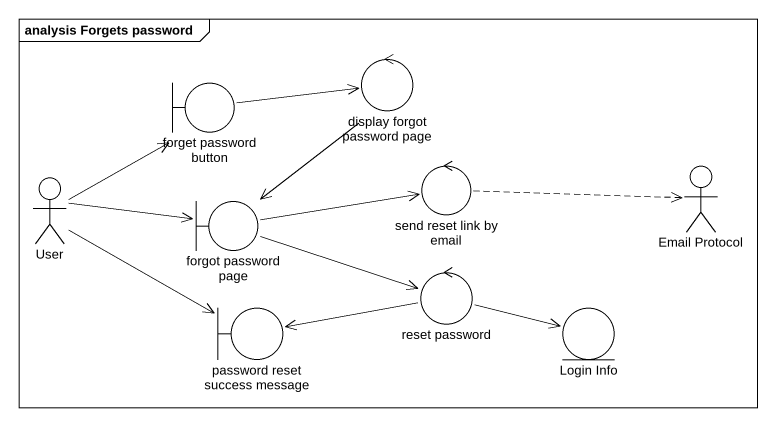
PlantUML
@startuml
mainframe analysis Forgets password
boundary "forget password button" as forget_password_button
control "display forgot password page" as display_forgot_password_page
actor User
boundary "forgot password page" as forgot_password_page
control "send reset link by email" as send_reset_link_by_email
actor "Email Protocol" as Email_Protocol
boundary "password reset success message" as password_reset_success
control "reset password" as reset_password
entity "Login Info" as Login_Info
forget_password_button -right-> display_forgot_password_page
display_forgot_password_page --> forgot_password_page
User -up-> forget_password_button
User -right-> forgot_password_page
User -right-> password_reset_success
forgot_password_page -right-> send_reset_link_by_email
forgot_password_page -right-> reset_password
send_reset_link_by_email .right.> Email_Protocol
reset_password -left-> password_reset_success
reset_password -right-> Login_Info
@enduml
